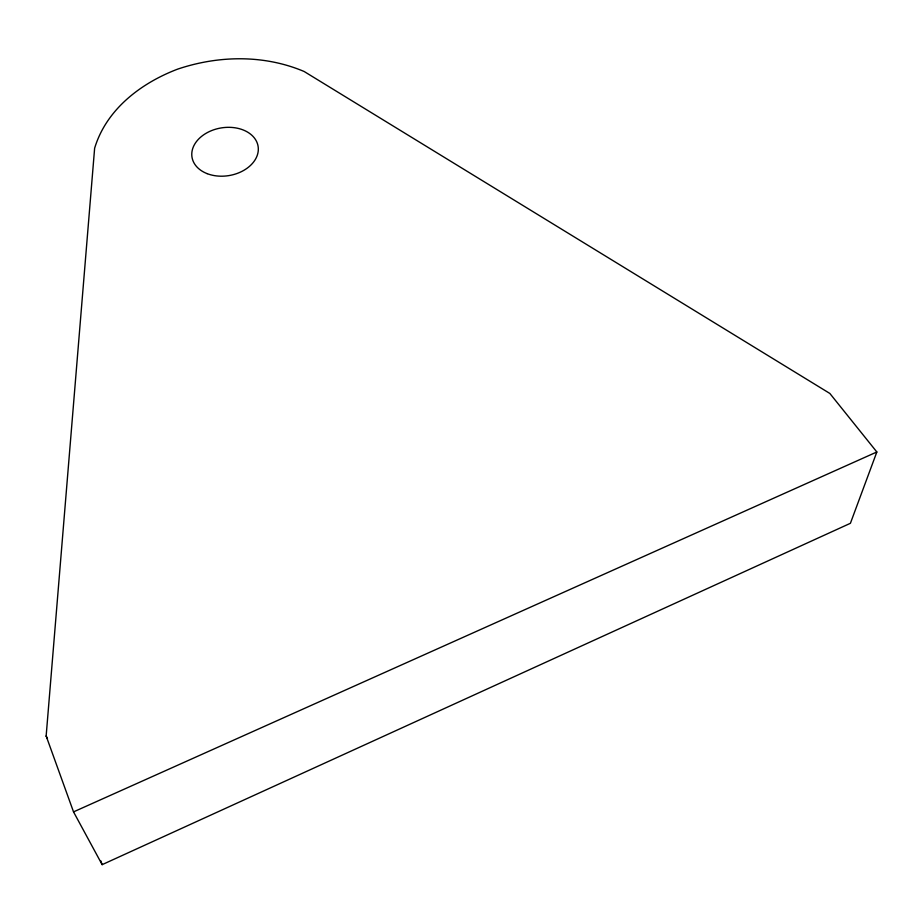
<?xml version="1.0" encoding="UTF-8"?>
<svg xmlns="http://www.w3.org/2000/svg" width="923" height="923" viewBox="0 0 923 923"><rect width="100%" height="100%" fill="white"/><g stroke="black" fill="none" stroke-linecap="round" stroke-linejoin="round"><path stroke-width="1.38" d="M46.15 735.977L94.631 148.222C106.353 109.329 140.954 83.093 177.608 69.144C218.486 55.357 264.047 54.515 304.129 71.486L829.846 393.452L876.85 451.982L850.406 523.295L102.141 864.655L73.528 811.882L46.15 735.977L47.465 738.492M73.528 811.882L876.85 451.982M100.688 860.651L102.141 864.655M207.133 173.639A33.482 24.136 -9.4 0 0 258.29 150.241A33.482 24.136 -9.4 0 0 209.74 131.389A33.482 24.136 -9.4 0 0 207.133 173.639"/></g></svg>
